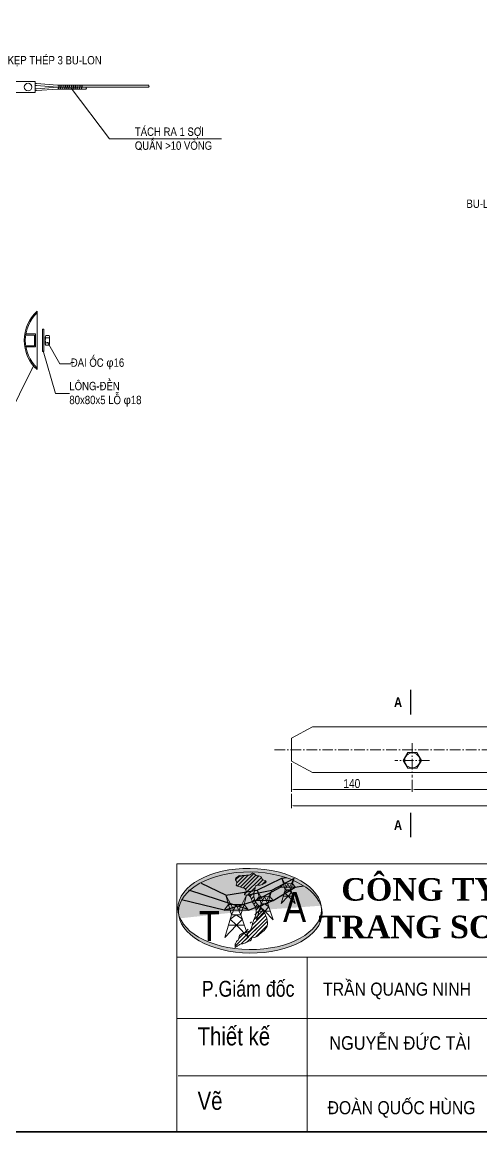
# Model space of a CAD drawing. Header units: millimetres. Extents: x -23083795 to 376618, y 113268 to 3804440.
# Drawn here: x 301778 to 304887, y 114283 to 121807 of the extents above; entities that cross this region are included whole.
import ezdxf
from ezdxf.enums import TextEntityAlignment as Align

# ---------------------------------------------------------------- set-up
doc = ezdxf.new("R2010")
doc.units = ezdxf.units.MM
doc.header["$LTSCALE"] = 6
doc.linetypes.add('ACAD_ISO10W100', pattern=[18, 12, -3, 0, -3])
for name, color, linetype, lineweight in [('Duongcoban', 4, 'Continuous', 30), ('Khung', 7, 'Continuous', 20), ('Khung ten', 7, 'Continuous', 20), ('Netcoban', 4, 'Continuous', 25), ('netlonkhungten', 32, 'Continuous', 35), ('Nettim', 1, 'ACAD_ISO10W100', 5), ('Netvua', 3, 'Continuous', 20), ('Text', 7, 'Continuous', 13)]:
    doc.layers.add(name, color=color, linetype=linetype, lineweight=lineweight)
doc.styles.get("Standard").update_dxf_attribs({"font": 'VHELVCN_1.TTF', "height": 60})
doc.styles.add('VN', font='VHELVEN_0.TTF')
doc.styles.add('VNI-Time', font='VTIMESN_1.TTF', dxfattribs={"width": 0.9})
doc.dimstyles.new('ISO-10', dxfattribs={"dimtxt": 35, "dimasz": 20, "dimexe": 20, "dimexo": 70, "dimgap": 10, "dimtad": 1, "dimtoh": 1, "dimdec": 0, "dimlfac": 0.5, "dimrnd": 1, "dimtxsty": 'Standard', "dimblk": 'OBLIQUE', "dimcen": 2.5, "dimclrd": 7, "dimclre": 7, "dimclrt": 7, "dimadec": 0, "dimazin": 0, "dimtfac": 1, "dimtdec": 0, "dimtmove": 0, "dimatfit": 3, "dimfxl": 1, "dimlwd": 0, "dimlwe": 0, "dimarcsym": 0})
doc.dimstyles.new('ISO-15', dxfattribs={"dimtxt": 2.5, "dimasz": 15, "dimexe": 15, "dimexo": 15, "dimgap": 10, "dimtad": 1, "dimtoh": 1, "dimdec": 0, "dimlfac": 0.5, "dimrnd": 1, "dimtxsty": 'Standard', "dimcen": 25, "dimclrd": 7, "dimclre": 7, "dimadec": 0, "dimazin": 0, "dimtfac": 1, "dimtdec": 0, "dimtmove": 0, "dimatfit": 3, "dimfxl": 1, "dimlwd": 0, "dimlwe": 0, "dimarcsym": 0})
doc.dimstyles.new('ISO-5', dxfattribs={"dimtxt": 6, "dimasz": 15, "dimexe": 15, "dimexo": 15, "dimgap": 10, "dimtad": 1, "dimtoh": 1, "dimdec": 1, "dimlfac": 0.166667, "dimtxsty": 'Standard', "dimcen": 25, "dimclrd": 7, "dimclre": 7, "dimadec": 0, "dimazin": 0, "dimtfac": 1, "dimtdec": 1, "dimtmove": 0, "dimatfit": 3, "dimfxl": 1, "dimlwd": 0, "dimlwe": 0, "dimarcsym": 0})
pattern_1 = [(45, (-203840.889, 62361.336), (-13.0831704, 13.0831704), [])]

# ---------------------------------------------------------------- blocks, each defined once
blk = doc.blocks.new('*D256')
at = {"color": 7, "lineweight": 0, "transparency": 16777216}
for p, q in [((307944.3, 116782), (307944.3, 116478.9)), ((303603.2, 116574.5), (303603.2, 116478.9)), ((303618.2, 116493.9), (307929.3, 116493.9))]:
    blk.add_line(p, q, dxfattribs=at)
at = {"color": 7, "transparency": 16777216}
for points in [[(303618.2, 116496.4), (303618.2, 116491.4), (303603.2, 116493.9)], [(307929.3, 116496.4), (307929.3, 116491.4), (307944.3, 116493.9)]]:
    blk.add_solid(points, dxfattribs=at)
at = {"layer": 'Defpoints', "color": 0, "transparency": 16777216}
for p in [(307944.3, 116797), (303603.2, 116589.5), (307944.3, 116493.9)]:
    blk.add_point(p, dxfattribs=at)
at = {"color": 0, "transparency": 16777216, "insert": (305773.8, 116534.5), "char_height": 60, "attachment_point": 5}
blk.add_mtext('2000', dxfattribs=at)
blk = doc.blocks.new('*D257')
at = {"color": 7, "lineweight": 0, "transparency": 16777216}
for p, q in [((307124.8, 116814.5), (307124.8, 116588.7)), ((304422.7, 116669.6), (304422.7, 116588.7)), ((304437.7, 116603.7), (307109.8, 116603.7))]:
    blk.add_line(p, q, dxfattribs=at)
at = {"color": 7, "transparency": 16777216}
for points in [[(304437.7, 116606.2), (304437.7, 116601.2), (304422.7, 116603.7)], [(307109.8, 116606.2), (307109.8, 116601.2), (307124.8, 116603.7)]]:
    blk.add_solid(points, dxfattribs=at)
at = {"layer": 'Defpoints', "color": 0, "transparency": 16777216}
for p in [(307124.8, 116829.5), (304422.7, 116684.6), (307124.8, 116603.7)]:
    blk.add_point(p, dxfattribs=at)
at = {"color": 0, "transparency": 16777216, "insert": (305773.8, 116644.3), "char_height": 60, "attachment_point": 5}
blk.add_mtext('1720', dxfattribs=at)
blk = doc.blocks.new('*D263')
at = {"color": 7, "lineweight": 0, "transparency": 16777216}
for p, q in [((303603.2, 116782), (303603.2, 116588.7)), ((304422.7, 116669.6), (304422.7, 116588.7)), ((303618.2, 116603.7), (304407.7, 116603.7))]:
    blk.add_line(p, q, dxfattribs=at)
at = {"color": 7, "transparency": 16777216}
for points in [[(303618.2, 116606.2), (303618.2, 116601.2), (303603.2, 116603.7)], [(304407.7, 116606.2), (304407.7, 116601.2), (304422.7, 116603.7)]]:
    blk.add_solid(points, dxfattribs=at)
at = {"layer": 'Defpoints', "color": 0, "transparency": 16777216}
for p in [(303603.2, 116797), (304422.7, 116684.6), (304422.7, 116603.7)]:
    blk.add_point(p, dxfattribs=at)
at = {"color": 0, "transparency": 16777216, "insert": (304012.9, 116644.3), "char_height": 60, "attachment_point": 5}
blk.add_mtext('140', dxfattribs=at)
blk = doc.blocks.new('_Oblique')
at = {"color": 0, "lineweight": -2}
blk.add_line((-0.5, -0.5), (0.5, 0.5), dxfattribs=at)
blk = doc.blocks.new('COTLOGO')
at = {"layer": 'Khung'}
for p, q in [((31212.1, 146981.8), (31220.3, 146966)), ((31216.6, 146966), (31212.1, 146981.8)), ((31238.4, 146966.1), (31246.5, 146981.8)), ((31246.5, 146981.8), (31242.1, 146966.5)), ((31246.5, 146981.8), (31242.1, 146966.5)), ((31209, 146956.8), (31216.6, 146966)), ((31220.3, 146966), (31216.6, 146966)), ((31219.3, 146956.8), (31216.6, 146966)), ((31220.3, 146966), (31238.6, 146966.4)), ((31220.3, 146966), (31225, 146956.8)), ((31229.3, 146966.2), (31221.5, 146949)), ((31237.1, 146949), (31229.3, 146966.2)), ((31233.6, 146956.8), (31238.4, 146966.1)), ((31238.6, 146966.4), (31242.1, 146966.5)), ((31242.1, 146966.5), (31239.3, 146956.8)), ((31242.1, 146966.5), (31249.6, 146956.8)), ((31219.3, 146956.8), (31209, 146956.8)), ((31221.5, 146949), (31210.6, 146911.5)), ((31225, 146956.8), (31219.3, 146956.8)), ((31221.5, 146949), (31219.3, 146956.8)), ((31229.3, 146949), (31219.3, 146941.7)), ((31219.3, 146941.7), (31229.7, 146931.8)), ((31237.1, 146949), (31221.5, 146949)), ((31225, 146956.8), (31233.6, 146956.8)), ((31239.4, 146942.1), (31229.3, 146949)), ((31229.7, 146931.8), (31239.4, 146942.1)), ((31233.6, 146956.8), (31239.3, 146956.8)), ((31239.3, 146956.8), (31237.1, 146949)), ((31249.6, 146911.5), (31237.1, 146949)), ((31249.6, 146956.8), (31239.3, 146956.8)), ((31210.6, 146911.5), (31229.7, 146931.8)), ((31216.5, 146931.8), (31242.8, 146931.8)), ((31229.7, 146931.8), (31249.6, 146911.5))]:
    blk.add_line(p, q, dxfattribs=at)
blk.add_lwpolyline([(31237.1, 146949), (31229.3, 146966.2), (31221.5, 146949)], dxfattribs=at)

msp = doc.modelspace()

# ---------------------------------------------------------------- hatches: boundary and pattern name
h = msp.add_hatch()
h.set_pattern_fill('ANSI31', color=256, scale=148.019176, style=0)
h.set_pattern_definition(pattern_1)
edge = h.paths.add_edge_path()
edge.add_spline(control_points=[(303359.57623, 115804.24727), (303360.21971, 115802.69771), (303368.19985, 115781.52547), (303361.89054, 115740.49475), (303334.93122, 115697.992), (303336.13567, 115652.45233), (303300.22186, 115636.16865), (303275.68371, 115629.3251), (303246.29655, 115617.11341), (303250.88657, 115586.06129), (303228.21489, 115574.06543), (303226.76172, 115559.00163), (303220.50535, 115553.37373), (303223.17732, 115545.38439), (303218.14685, 115530.95543), (303234.72112, 115539.92406), (303243.12659, 115547.97802), (303256.15832, 115557.06844), (303268.15556, 115557.50585), (303279.40384, 115560.75394), (303293.19888, 115563.73897), (303309.34997, 115577.05735), (303336.27494, 115579.42731), (303333.67903, 115604.49921), (303353.85296, 115598.79479), (303375.64813, 115611.8295), (303401.64865, 115637.61793), (303441.89438, 115663.32025), (303441.54419, 115718.66323), (303427.32658, 115758.91295), (303406.80289, 115790.24616), (303391.49861, 115805.01826), (303383.43467, 115813.55702)], knot_values=[325.2065401229, 325.2065401229, 325.2065401229, 325.2065401229, 329.3844731738, 381.6250710517, 416.9810768634, 456.3326094966, 477.659535536, 506.1850717693, 524.358493758, 546.7861121352, 569.0085848396, 577.6012925026, 582.5990451646, 587.2551023114, 598.191610277, 604.0603111456, 621.9080645466, 633.0664320861, 640.7890581099, 651.1470585155, 662.1706276019, 674.9075483351, 703.4941224785, 712.4215163118, 718.2547650629, 745.3790726193, 772.3795870547, 810.7015532213, 854.8148979211, 894.0482779137, 917.4558884682, 946.5418220516, 946.5418220516, 946.5418220516, 946.5418220516], degree=3, periodic=0)
edge.add_line((303417.20147, 115773.8635), (303367.47038, 115721.17226))
edge.add_line((303367.47038, 115721.17226), (303391.85971, 115804.79281))
edge.add_spline(control_points=[(303359.57623, 115804.24727), (303360.21971, 115802.69771), (303368.19985, 115781.52547), (303361.89054, 115740.49475), (303334.93122, 115697.992), (303336.13567, 115652.45233), (303300.22186, 115636.16865), (303275.68371, 115629.3251), (303246.29655, 115617.11341), (303250.88657, 115586.06129), (303228.21489, 115574.06543), (303226.76172, 115559.00163), (303220.50535, 115553.37373), (303223.17732, 115545.38439), (303218.14685, 115530.95543), (303234.72112, 115539.92406), (303243.12659, 115547.97802), (303256.15832, 115557.06844), (303268.15556, 115557.50585), (303279.40384, 115560.75394), (303293.19888, 115563.73897), (303309.34997, 115577.05735), (303336.27494, 115579.42731), (303333.67903, 115604.49921), (303353.85296, 115598.79479), (303375.64813, 115611.8295), (303401.64865, 115637.61793), (303441.89438, 115663.32025), (303441.54419, 115718.66323), (303427.32658, 115758.91295), (303406.80289, 115790.24616), (303391.49861, 115805.01826), (303383.43467, 115813.55702)], knot_values=[325.2065401229, 325.2065401229, 325.2065401229, 325.2065401229, 329.3844731738, 381.6250710517, 416.9810768634, 456.3326094966, 477.659535536, 506.1850717693, 524.358493758, 546.7861121352, 569.0085848396, 577.6012925026, 582.5990451646, 587.2551023114, 598.191610277, 604.0603111456, 621.9080645466, 633.0664320861, 640.7890581099, 651.1470585155, 662.1706276019, 674.9075483351, 703.4941224785, 712.4215163118, 718.2547650629, 745.3790726193, 772.3795870547, 810.7015532213, 854.8148979211, 894.0482779137, 917.4558884682, 946.5418220516, 946.5418220516, 946.5418220516, 946.5418220516], degree=3, periodic=0)
edge.add_line((303383.43467, 115813.55702), (303359.57623, 115804.24727))
edge.add_spline(control_points=[(303359.57623, 115804.24727), (303360.21971, 115802.69771), (303368.19985, 115781.52547), (303361.89054, 115740.49475), (303334.93122, 115697.992), (303336.13567, 115652.45233), (303300.22186, 115636.16865), (303275.68371, 115629.3251), (303246.29655, 115617.11341), (303250.88657, 115586.06129), (303228.21489, 115574.06543), (303226.76172, 115559.00163), (303220.50535, 115553.37373), (303223.17732, 115545.38439), (303218.14685, 115530.95543), (303234.72112, 115539.92406), (303243.12659, 115547.97802), (303256.15832, 115557.06844), (303268.15556, 115557.50585), (303279.40384, 115560.75394), (303293.19888, 115563.73897), (303309.34997, 115577.05735), (303336.27494, 115579.42731), (303333.67903, 115604.49921), (303353.85296, 115598.79479), (303375.64813, 115611.8295), (303401.64865, 115637.61793), (303441.89438, 115663.32025), (303441.54419, 115718.66323), (303427.32658, 115758.91295), (303406.80289, 115790.24616), (303391.49861, 115805.01826), (303383.43467, 115813.55702)], knot_values=[325.2065401229, 325.2065401229, 325.2065401229, 325.2065401229, 329.3844731738, 381.6250710517, 416.9810768634, 456.3326094966, 477.659535536, 506.1850717693, 524.358493758, 546.7861121352, 569.0085848396, 577.6012925026, 582.5990451646, 587.2551023114, 598.191610277, 604.0603111456, 621.9080645466, 633.0664320861, 640.7890581099, 651.1470585155, 662.1706276019, 674.9075483351, 703.4941224785, 712.4215163118, 718.2547650629, 745.3790726193, 772.3795870547, 810.7015532213, 854.8148979211, 894.0482779137, 917.4558884682, 946.5418220516, 946.5418220516, 946.5418220516, 946.5418220516], degree=3, periodic=0)
edge.add_line((303300.47769, 115637.04845), (303312.66864, 115600.47559))
edge.add_line((303312.66864, 115600.47559), (303282.71467, 115631.06409))
at = {"layer": 'Duongcoban'}
h = msp.add_hatch(color=2, dxfattribs=at)
edge = h.paths.add_edge_path()
edge.add_ellipse((303320.39732, 115794.33286), major_axis=(-486.4847, 5.28048), ratio=0.5655754413, start_angle=183.233374708, end_angle=368.269123217)
edge.add_line((302837.0807, 115777.02086), (302837.96509, 115777.32632))
edge.add_ellipse((303324.41956, 115770.23334), major_axis=(-486.4847, 5.28048), ratio=0.5655754413, start_angle=235.144016234, end_angle=359.622540799, ccw=False)
edge.add_line((303604.90389, 115992.99604), (303620.57665, 116001.19768))
edge.add_line((303620.57665, 116001.19768), (303622.08786, 116004.12045))
edge.add_line((303622.08786, 116004.12045), (303617.40844, 115987.74248))
edge.add_ellipse((303324.41956, 115770.23334), major_axis=(-486.4847, 5.28048), ratio=0.5655754413, start_angle=188.269123217, end_angle=233.320823776, ccw=False)
at = {"layer": 'Khung ten'}
h = msp.add_hatch(color=256, dxfattribs=at)
edge = h.paths.add_edge_path()
edge.add_ellipse((303320.39732, 115794.33286), major_axis=(-486.4847, 5.28048), ratio=0.5655754413, start_angle=-176.766625292, end_angle=8.269123217)
edge.add_ellipse((303324.41956, 115770.23334), major_axis=(-486.4847, 5.28048), ratio=0.5655754413, start_angle=-171.730876783, end_angle=3.233374708, ccw=False)
h = msp.add_hatch(color=256, dxfattribs=at)
edge = h.paths.add_edge_path()
edge.add_ellipse((303324.41956, 115770.23334), major_axis=(-486.4847, 5.28048), ratio=0.5655754413, start_angle=188.269123217, end_angle=359.622540799, ccw=False)
edge.add_ellipse((303320.39732, 115794.33286), major_axis=(-486.4847, 5.28048), ratio=0.5655754413, start_angle=183.233374708, end_angle=368.269123217)
edge.add_line((302837.0807, 115777.02086), (302837.96509, 115777.32632))
h = msp.add_hatch(color=256, dxfattribs=at)
edge = h.paths.add_edge_path()
edge.add_ellipse((303320.39732, 115794.33286), major_axis=(-486.4847, 5.28048), ratio=0.5655754413, start_angle=-176.766625292, end_angle=8.269123217)
edge.add_ellipse((303324.41956, 115770.23334), major_axis=(-486.4847, 5.28048), ratio=0.5655754413, start_angle=-171.730876783, end_angle=3.233374708, ccw=False)
at = {"layer": 'Text'}
h = msp.add_hatch(color=256, dxfattribs=at)
h.set_gradient(color1=(0, 0, 255), one_color=1, tint=1)
edge = h.paths.add_edge_path()
edge.add_ellipse((303320.39732, 115794.33286), major_axis=(-486.4847, 5.28048), ratio=0.5655754413, start_angle=183.233374708, end_angle=368.269123217)
edge.add_line((302837.0807, 115777.02086), (302837.96509, 115777.32632))
edge.add_ellipse((303324.41956, 115770.23334), major_axis=(-486.4847, 5.28048), ratio=0.5655754413, start_angle=235.144016234, end_angle=359.622540799, ccw=False)
edge.add_line((303604.90389, 115992.99604), (303620.57665, 116001.19768))
edge.add_line((303620.57665, 116001.19768), (303622.08786, 116004.12045))
edge.add_line((303622.08786, 116004.12045), (303617.40844, 115987.74248))
edge.add_ellipse((303324.41956, 115770.23334), major_axis=(-486.4847, 5.28048), ratio=0.5655754413, start_angle=188.269123217, end_angle=233.320823776, ccw=False)
edge = h.paths.add_edge_path()
edge.add_ellipse((303324.41956, 115770.23334), major_axis=(-486.4847, 5.28048), ratio=0.5655754413, start_angle=3.233374709, end_angle=188.269123217)
edge.add_ellipse((303320.39732, 115794.33286), major_axis=(-486.4847, 5.28048), ratio=0.5655754413, start_angle=8.269123217, end_angle=183.233374708, ccw=False)
h = msp.add_hatch(dxfattribs=at)
h.set_pattern_fill('ANSI31', color=256, scale=148.019176, style=0)
h.set_pattern_definition(pattern_1)
edge = h.paths.add_edge_path()
edge.add_spline(control_points=[(303286.73724, 116021.60892), (303290.99205, 116022.03002), (303305.38857, 116023.45486), (303326.97726, 116020.9438), (303339.44674, 116045.01689), (303356.39784, 116027.66063), (303372.69332, 116016.39212), (303398.20176, 116021.54944), (303401.79264, 115996.98973), (303415.23164, 115987.62013), (303448.36162, 115986.29596), (303397.68047, 115946.46102), (303364.05367, 115961.43542), (303350.60253, 115914.70233), (303343.98114, 115875.42158), (303363.69944, 115836.4688), (303382.94333, 115812.99046), (303405.68108, 115791.95882), (303427.32658, 115758.91295), (303441.54419, 115718.66323), (303441.89438, 115663.32025), (303401.64865, 115637.61793), (303375.64813, 115611.8295), (303353.85296, 115598.79479), (303333.67903, 115604.49921), (303336.27494, 115579.42731), (303309.34997, 115577.05735), (303293.19888, 115563.73897), (303279.40384, 115560.75394), (303268.15556, 115557.50585), (303256.15832, 115557.06844), (303243.12659, 115547.97802), (303234.72112, 115539.92406), (303218.14685, 115530.95543), (303223.17732, 115545.38439), (303220.50535, 115553.37373), (303226.76172, 115559.00163), (303228.21489, 115574.06543), (303250.88657, 115586.06129), (303246.29655, 115617.11341), (303275.68371, 115629.3251), (303300.22186, 115636.16865), (303336.13567, 115652.45233), (303334.93122, 115697.992), (303361.89054, 115740.49475), (303370.08721, 115793.79936), (303342.53265, 115832.27534), (303331.32952, 115861.4798), (303321.30264, 115893.01738), (303274.29987, 115884.97579), (303296.48439, 115906.99478), (303296.29871, 115923.11622), (303287.96905, 115937.14278), (303270.47552, 115936.53114), (303256.50706, 115947.87361), (303223.50921, 115948.77534), (303238.56556, 115975.96104), (303217.62477, 115993.75456), (303232.30739, 116009.90073), (303242.82992, 116013.52389), (303248.50636, 116021.60631), (303258.42063, 116023.25804), (303260.65743, 116011.67758), (303266.68053, 116020.23804), (303275.40252, 116021.38143), (303282.68838, 116021.52766), (303286.73724, 116021.60892)], knot_values=[0, 0, 0, 0, 10.7735665845, 36.4532534733, 45.4679442593, 66.3045279719, 75.3944756711, 97.7216199934, 113.4382851597, 125.6911224312, 137.561709047, 178.2417659291, 199.701129756, 215.4548631019, 279.0507724077, 301.4044117601, 320.192794705, 354.2924737063, 377.7000842608, 416.9334642534, 461.0468089532, 499.3687751198, 526.3692895552, 553.4935971116, 559.3268458626, 568.254239696, 596.8408138394, 609.5777345726, 620.601303659, 630.9593040646, 638.6819300884, 649.8402976279, 667.6880510289, 673.5567518975, 684.4932598631, 689.1493170099, 694.1470696719, 702.7397773349, 724.9622500393, 747.3898684165, 765.5632904052, 794.0888266385, 815.4157526779, 854.7672853111, 890.1232911228, 942.3638890007, 973.9951801077, 1003.1788865432, 1022.1051133158, 1049.2720402717, 1062.8327235385, 1076.0292904817, 1089.8338192272, 1096.0900800592, 1116.7058842414, 1137.4361290827, 1150.6731388105, 1174.7028723421, 1185.0988354929, 1197.2627979239, 1201.6706222426, 1209.4680776792, 1215.0854598908, 1219.5329080381, 1227.4927713461, 1237.4490430488, 1237.4490430488, 1237.4490430488, 1237.4490430488], degree=3, periodic=0)

# ---------------------------------------------------------------- linework, layer by layer
at = {"color": 7}
msp.add_line((303538.73727, 116003.74927), (303569.70189, 116007.00441), dxfattribs=at)
at = {"layer": 'Duongcoban', "color": 2}
for p, q in [((303158.91187, 115888.10699), (302993.39657, 115966.15778)), ((303362.99357, 115850.99983), (303529.99342, 115942.72416)), ((303371.9472, 115922.62884), (303537.66796, 116004.12045)), ((303470.43708, 115922.62884), (303620.57665, 116001.19768)), ((303479.39071, 115850.99983), (303629.76239, 115942.72416)), ((303629.76239, 115942.72416), (303684.64438, 115950.96313)), ((303310.63451, 115791.68999), (302907.14573, 115922.71488)), ((303159.17792, 115888.2707), (303371.9472, 115922.62884)), ((303299.87775, 115888.2707), (303470.43708, 115922.62884)), ((303146.38702, 115785.94355), (302859.22128, 115855.85794)), ((303146.38702, 115785.94355), (303362.99357, 115850.99983)), ((303312.66864, 115785.94355), (303479.39071, 115850.99983))]:
    msp.add_line(p, q, dxfattribs=at)
at = {"layer": 'Khung'}
for points in [[(310150.10347, 114283.45961), (310150.10347, 116100.05292), (302825.62301, 116100.05292), (302825.62301, 114283.45961)], [(302825.62301, 115468.57798), (310150.10347, 115468.57798)], [(303710.06823, 114283.45961), (303710.06823, 115468.57798)], [(302825.62301, 115052.02188), (306001.06684, 115052.02188)], [(302834.81085, 114663.3771), (310150.10347, 114663.3771)], [(302825.62301, 114283.45961), (310150.10347, 114283.45961)]]:
    msp.add_lwpolyline(points, dxfattribs=at)
at = {"layer": 'Netcoban'}
for p, q in [((304411.65174, 117279.461), (304411.65174, 117112.9068)), ((304411.65174, 116446.69016), (304411.65174, 116280.13596))]:
    msp.add_line(p, q, dxfattribs=at)
at = {"layer": 'netlonkhungten'}
msp.add_lwpolyline([(290303.95978, 128659.81248), (310150.10347, 128659.81248), (310150.10347, 114283.45961), (290303.95978, 114283.45961)], close=True, dxfattribs=at)
at = {"layer": 'Nettim'}
for p, q in [((304422.67914, 116919.39933), (304422.67914, 116684.64636)), ((303488.6474, 116874.43817), (308067.60266, 116874.43817)), ((304540.05563, 116802.02284), (304305.30266, 116802.02284))]:
    msp.add_line(p, q, dxfattribs=at)
at = {"layer": 'Netvua'}
for p, q in [((301619.72521, 121404.64716), (301865.12265, 121404.64716)), ((301865.12265, 121404.64716), (301865.12265, 121329.14026)), ((301865.12265, 121391.07643), (301867.61256, 121391.07643)), ((301865.12265, 121377.87562), (301867.61256, 121377.87562)), ((301865.12265, 121355.91181), (301867.61256, 121355.91181)), ((301874.55812, 121377.61971), (302016.45104, 121367.14962)), ((301874.55812, 121356.16771), (302016.45104, 121366.63781)), ((301875.52955, 121390.78473), (302017.42247, 121380.31464)), ((301875.52955, 121343.00269), (302017.42247, 121353.47279)), ((302019.9191, 121353.6929), (302022.14651, 121353.6929)), ((302029.27297, 121380.29303), (302022.22095, 121353.97452)), ((302023.3966, 121380.09452), (302029.21978, 121380.09452)), ((302023.3966, 121366.89371), (302025.68264, 121366.89371)), ((302023.3966, 121366.89371), (302025.68264, 121366.89371)), ((302023.3966, 121353.6929), (302029.21978, 121353.6929)), ((302031.09632, 121379.80446), (302024.0443, 121353.48595)), ((302024.09975, 121353.6929), (302036.30405, 121353.6929)), ((302027.6369, 121366.89371), (302039.84018, 121366.89371)), ((302031.12247, 121380.15516), (302043.39358, 121380.15516)), ((302043.43052, 121380.29303), (302036.37849, 121353.97452)), ((302045.25387, 121379.80446), (302038.20185, 121353.48595)), ((302038.2573, 121353.6929), (302050.4616, 121353.6929)), ((302041.79444, 121366.89371), (302053.99773, 121366.89371)), ((302045.28001, 121380.15516), (302057.55112, 121380.15516)), ((302057.58806, 121380.29303), (302050.53604, 121353.97452)), ((302059.41141, 121379.80446), (302052.35939, 121353.48595)), ((302052.41484, 121353.6929), (302064.61914, 121353.6929)), ((302055.95199, 121366.89371), (302068.15527, 121366.89371)), ((302059.43755, 121380.15516), (302071.70866, 121380.15516)), ((302071.74561, 121380.29303), (302064.69358, 121353.97452)), ((302073.56896, 121379.80446), (302066.51693, 121353.48595)), ((302066.57239, 121353.6929), (302078.77669, 121353.6929)), ((302070.10953, 121366.89371), (302082.31281, 121366.89371)), ((302073.5951, 121380.15516), (302085.86621, 121380.15516)), ((302085.90315, 121380.29303), (302078.85113, 121353.97452)), ((302087.7265, 121379.80446), (302080.67448, 121353.48595)), ((302080.72993, 121353.6929), (302092.93423, 121353.6929)), ((302084.26708, 121366.89371), (302096.47036, 121366.89371)), ((302087.75264, 121380.15516), (302100.02375, 121380.15516)), ((302100.06069, 121380.29303), (302093.00867, 121353.97452)), ((302101.88405, 121379.80446), (302094.83202, 121353.48595)), ((302094.88747, 121353.6929), (302107.09178, 121353.6929)), ((302098.42462, 121366.89371), (302110.6279, 121366.89371)), ((302101.91019, 121380.15516), (302114.1813, 121380.15516)), ((302114.21824, 121380.29303), (302107.16622, 121353.97452)), ((302116.04159, 121379.80446), (302108.98957, 121353.48595)), ((302109.04502, 121353.6929), (302121.24932, 121353.6929)), ((302112.58217, 121366.89371), (302124.78545, 121366.89371)), ((302116.06773, 121380.15516), (302128.33884, 121380.15516)), ((302128.37578, 121380.29303), (302121.32376, 121353.97452)), ((302130.19914, 121379.80446), (302123.14711, 121353.48595)), ((302123.20256, 121353.6929), (302135.40687, 121353.6929)), ((302126.73971, 121366.89371), (302138.94299, 121366.89371)), ((302130.22528, 121380.15516), (302142.49639, 121380.15516)), ((302142.53333, 121380.29303), (302135.4813, 121353.97452)), ((302144.35668, 121379.80446), (302137.30466, 121353.48595)), ((302137.36011, 121353.6929), (302149.56441, 121353.6929)), ((302140.89726, 121366.89371), (302153.10054, 121366.89371)), ((302144.38282, 121380.15516), (302156.65393, 121380.15516)), ((302156.69087, 121380.29303), (302149.63885, 121353.97452)), ((302158.51422, 121379.80446), (302151.4622, 121353.48595)), ((302151.51765, 121353.6929), (302163.72195, 121353.6929)), ((302155.0548, 121366.89371), (302167.25808, 121366.89371)), ((302158.54037, 121380.15516), (302170.81148, 121380.15516)), ((302170.84842, 121380.29303), (302163.79639, 121353.97452)), ((302172.67177, 121379.80446), (302165.61975, 121353.48595)), ((302165.6752, 121353.6929), (302177.8795, 121353.6929)), ((302169.21234, 121366.89371), (302181.41563, 121366.89371)), ((302172.69791, 121380.15516), (302184.96902, 121380.15516)), ((302185.00596, 121380.29303), (302177.95394, 121353.97452)), ((302186.82931, 121379.80446), (302179.77729, 121353.48595)), ((302179.83274, 121353.6929), (302211.54813, 121353.6929)), ((302183.36989, 121366.89371), (302636.54727, 121366.89371)), ((302186.85546, 121380.15516), (302636.54727, 121380.15516)), ((301865.12265, 121329.14026), (301619.72521, 121329.14026)), ((301865.12265, 121342.711), (301867.61256, 121342.711)), ((301879.33994, 119847.41881), (301879.33994, 119451.00756)), ((301924.37988, 119724.85224), (301914.94152, 119724.85224)), ((301914.94152, 119724.85224), (301914.94152, 119573.83843)), ((301924.37988, 119573.83843), (301924.37988, 119724.85224)), ((301860.618, 119685.55088), (301801.66449, 119685.55088)), ((301868.16869, 119693.10157), (301802.84311, 119693.10157)), ((301860.618, 119685.55088), (301860.618, 119612.87549)), ((301868.16869, 119693.10157), (301868.16869, 119605.3248)), ((301935.00373, 119624.82375), (301935.00373, 119673.86692)), ((301937.71139, 119682.04078), (301960.61117, 119682.04078)), ((301937.71139, 119665.69306), (301960.61117, 119665.69306)), ((301937.71139, 119632.99761), (301960.61117, 119632.99761)), ((301963.31882, 119673.86692), (301963.31882, 119624.82375)), ((301860.618, 119612.87549), (301801.66449, 119612.87549)), ((301868.16869, 119605.3248), (301802.84311, 119605.3248)), ((301914.94152, 119573.83843), (301924.37988, 119573.83843)), ((301960.61117, 119616.64989), (301937.71139, 119616.64989)), ((304360.55779, 116802.02284), (304391.61847, 116855.82151)), ((304453.73982, 116855.82151), (304391.61847, 116855.82151)), ((304453.73982, 116855.82151), (304484.8005, 116802.02284)), ((304360.55779, 116802.02284), (304391.61847, 116748.22417)), ((304453.73982, 116748.22417), (304484.8005, 116802.02284)), ((304453.73982, 116748.22417), (304391.61847, 116748.22417))]:
    msp.add_line(p, q, dxfattribs=at)
msp.add_lwpolyline([(305758.38543, 116718.70518), (303747.12905, 116718.70518), (303603.15751, 116796.97503), (303603.15751, 116951.90132), (303747.12905, 117030.17116), (305758.38543, 117030.17116, -0.4622667411), (305758.38544, 116874.43819, 0.4622768153), (305758.38543, 116718.70518, -6309967.1914051669)], format="xyb", dxfattribs=at)
for centre, radius in [((301818.28627, 121366.89371), 26.15636), ((304422.67914, 116802.02284), 51.25735)]:
    msp.add_circle(centre, radius, dxfattribs=at)
for centre, radius, start, end in [((301867.61256, 121283.49199), 107.58444, 85.779866722, 90), ((301867.61256, 121283.49199), 94.38363, 85.779866722, 90), ((301867.61256, 121450.29544), 94.38363, 270, 274.220133278), ((302023.3966, 121461.27734), 94.38363, 265.779866722, 270), ((302023.3966, 121272.51008), 94.38363, 90, 94.220133278), ((302023.3966, 121461.27734), 81.18282, 265.779866722, 270), ((302023.3966, 121272.51008), 81.18282, 90, 94.220133278), ((302023.08923, 121353.73868), 0.94384, 164.809062803, 344.809062803), ((302030.18465, 121380.04874), 0.94384, 344.999999999, 164.999999999), ((302037.24678, 121353.73868), 0.94384, 164.809062803, 344.809062803), ((302044.34219, 121380.04874), 0.94384, 344.999999999, 164.999999999), ((302051.40432, 121353.73868), 0.94384, 164.809062803, 344.809062803), ((302058.49974, 121380.04874), 0.94384, 344.999999999, 164.999999999), ((302065.56187, 121353.73868), 0.94384, 164.809062803, 344.809062803), ((302072.65728, 121380.04874), 0.94384, 344.999999999, 164.999999999), ((302079.71941, 121353.73868), 0.94384, 164.809062803, 344.809062803), ((302086.81483, 121380.04874), 0.94384, 344.999999999, 164.999999999), ((302093.87696, 121353.73868), 0.94384, 164.809062803, 344.809062803), ((302100.97237, 121380.04874), 0.94384, 344.999999999, 164.999999999), ((302108.0345, 121353.73868), 0.94384, 164.809062803, 344.809062803), ((302115.12991, 121380.04874), 0.94384, 344.999999999, 164.999999999), ((302122.19205, 121353.73868), 0.94384, 164.809062803, 344.809062803), ((302129.28746, 121380.04874), 0.94384, 344.999999999, 164.999999999), ((302136.34959, 121353.73868), 0.94384, 164.809062803, 344.809062803), ((302143.445, 121380.04874), 0.94384, 344.999999999, 164.999999999), ((302150.50714, 121353.73868), 0.94384, 164.809062803, 344.809062803), ((302157.60255, 121380.04874), 0.94384, 344.999999999, 164.999999999), ((302164.66468, 121353.73868), 0.94384, 164.809062803, 344.809062803), ((302171.76009, 121380.04874), 0.94384, 344.999999999, 164.999999999), ((302178.82222, 121353.73868), 0.94384, 164.809062803, 344.809062803), ((302185.91764, 121380.04874), 0.94384, 344.999999999, 164.999999999), ((301867.61256, 121450.29544), 107.58444, 270, 274.220133278), ((302059.23209, 119649.21319), 267.66893, 132.227000158, 227.772999842), ((302059.23209, 119649.21319), 260.11824, 133.755182574, 226.244817426), ((301948.69517, 119673.86692), 13.69144, 143.34428309, 216.65571691), ((301985.70801, 119649.34533), 50.70428, 161.19107644, 198.80892356), ((301948.69517, 119624.82375), 13.69144, 143.34428309, 216.65571691), ((301949.62738, 119673.86692), 13.69144, 323.34428309, 36.65571691), ((301912.61455, 119649.34533), 50.70428, 341.19107644, 18.80892356), ((301949.62738, 119624.82375), 13.69144, 323.34428309, 36.65571691)]:
    msp.add_arc(centre, radius, start, end, dxfattribs=at)
for points in [[(302211.53708, 121366.89371), (302209.64941, 121363.59029), (302213.42475, 121356.98343), (302211.53708, 121353.68)], [(302636.53622, 121380.09452), (302634.64854, 121376.7911), (302638.42389, 121370.18424), (302636.53622, 121366.88082)]]:
    msp.add_spline(points, degree=3, dxfattribs=at)
msp.add_solid([(301850.50936, 119493.92559), (301850.53739, 119493.94561), (301850.51737, 119493.91758)], dxfattribs=at)
at = {"layer": 'Text', "extrusion": (0, 0, -1)}
for centre in [(303320.39732, 115794.33286), (303324.41956, 115770.23334)]:
    msp.add_ellipse(centre, major_axis=(-486.4847, 5.28048), ratio=0.5655754413, dxfattribs=at)
at = {"layer": 'Text'}
msp.add_open_spline([(303286.73724, 116021.60892), (303290.99205, 116022.03002), (303305.38857, 116023.45486), (303326.97726, 116020.9438), (303339.44674, 116045.01689), (303356.39784, 116027.66063), (303372.69332, 116016.39212), (303398.20176, 116021.54944), (303401.79264, 115996.98973), (303415.23164, 115987.62013), (303448.36162, 115986.29596), (303397.68047, 115946.46102), (303364.05367, 115961.43542), (303350.60253, 115914.70233), (303343.98114, 115875.42158), (303363.69944, 115836.4688), (303382.94333, 115812.99046), (303405.68108, 115791.95882), (303427.32658, 115758.91295), (303441.54419, 115718.66323), (303441.89438, 115663.32025), (303401.64865, 115637.61793), (303375.64813, 115611.8295), (303353.85296, 115598.79479), (303333.67903, 115604.49921), (303336.27494, 115579.42731), (303309.34997, 115577.05735), (303293.19888, 115563.73897), (303279.40384, 115560.75394), (303268.15556, 115557.50585), (303256.15832, 115557.06844), (303243.12659, 115547.97802), (303234.72112, 115539.92406), (303218.14685, 115530.95543), (303223.17732, 115545.38439), (303220.50535, 115553.37373), (303226.76172, 115559.00163), (303228.21489, 115574.06543), (303250.88657, 115586.06129), (303246.29655, 115617.11341), (303275.68371, 115629.3251), (303300.22186, 115636.16865), (303336.13567, 115652.45233), (303334.93122, 115697.992), (303361.89054, 115740.49475), (303370.08721, 115793.79936), (303342.53265, 115832.27534), (303331.32952, 115861.4798), (303321.30264, 115893.01738), (303274.29987, 115884.97579), (303296.48439, 115906.99478), (303296.29871, 115923.11622), (303287.96905, 115937.14278), (303270.47552, 115936.53114), (303256.50706, 115947.87361), (303223.50921, 115948.77534), (303238.56556, 115975.96104), (303217.62477, 115993.75456), (303232.30739, 116009.90073), (303242.82992, 116013.52389), (303248.50636, 116021.60631), (303258.42063, 116023.25804), (303260.65743, 116011.67758), (303266.68053, 116020.23804), (303275.40252, 116021.38143), (303282.68838, 116021.52766), (303286.73724, 116021.60892)], degree=3, knots=[0, 0, 0, 0, 10.7735665845, 36.4532534733, 45.4679442593, 66.3045279719, 75.3944756711, 97.7216199934, 113.4382851597, 125.6911224312, 137.561709047, 178.2417659291, 199.701129756, 215.4548631019, 279.0507724077, 301.4044117601, 320.192794705, 354.2924737063, 377.7000842608, 416.9334642534, 461.0468089532, 499.3687751198, 526.3692895552, 553.4935971116, 559.3268458626, 568.254239696, 596.8408138394, 609.5777345726, 620.601303659, 630.9593040646, 638.6819300884, 649.8402976279, 667.6880510289, 673.5567518975, 684.4932598631, 689.1493170099, 694.1470696719, 702.7397773349, 724.9622500393, 747.3898684165, 765.5632904052, 794.0888266385, 815.4157526779, 854.7672853111, 890.1232911228, 942.3638890007, 973.9951801077, 1003.1788865432, 1022.1051133158, 1049.2720402717, 1062.8327235385, 1076.0292904817, 1089.8338192272, 1096.0900800592, 1116.7058842414, 1137.4361290827, 1150.6731388105, 1174.7028723421, 1185.0988354929, 1197.2627979239, 1201.6706222426, 1209.4680776792, 1215.0854598908, 1219.5329080381, 1227.4927713461, 1237.4490430488, 1237.4490430488, 1237.4490430488, 1237.4490430488], dxfattribs=at)

# ---------------------------------------------------------------- block references
at = {"layer": 'Duongcoban', "color": 2}
for p, xscale, yscale, zscale in [((226839.08181, -245179.01123), 2.457332837744616, 2.45733283876325, 2.457332837593405), ((175328.20101, -486083.61544), 4.09555472858483, 4.095554731116863, 4.095554729322342), ((213890.26336, -305457.69146), 2.866888310440117, 2.866888311400544, 2.866888310525639)]:
    msp.add_blockref('COTLOGO', p, dxfattribs=dict(at, xscale=xscale, yscale=yscale, zscale=zscale))

# ---------------------------------------------------------------- texts
for s, insert, char_height, width, attachment_point in [('KEÏP THEÙP 3 BU-LON', (301679.36599, 121542.03649), 56.630178, 806.1299231, 4), ('TAÙCH RA 1 SÔÏI \\PQUAÁN >10 VOØNG', (302542.00097, 121015.17956), 56.630178, 806.1299231, 4), ('BU-LOÂNG {\\fSymbol|b0|i0|c2|p16;f}16x300', (305365.56209, 120567.59193), 56.630178, 806.1299231, 6), ('ÑAI OÁC {\\fSymbol|b0|i0|c2|p16;f}16', (302107.54396, 119490.26497), 56.630178, 521.4784278, 4), ('LOÂNG-ÑEÀN \\P80x80x5 LOÃ {\\fSymbol|b0|i0|c2|p16;f}18', (302098.1056, 119284.1679), 56.630178, 521.4784278, 4), ('{\\fVNI-Helve-Condense|b1|i0|c0|p2;A}', (304326.32172, 117196.1839), 66.068541, 112.4267631, 5), ('{\\fVNI-Helve-Condense|b1|i0|c0|p2;A}', (304326.32172, 116363.41306), 66.068541, 112.4267631, 5)]:
    msp.add_mtext(s, dxfattribs=dict(insert=insert, char_height=char_height, width=width, attachment_point=attachment_point))
at = {"layer": 'Text'}
for s, p in [('A', (303546.80594, 115704.99955)), ('T', (302975.59753, 115576.10258))]:
    msp.add_text(s, height=204.77774, dxfattribs=at).set_placement(p)
at = {"layer": 'Text', "style": 'VNI-Time', "width": 0.9}
for s, height, p in [('TRAÀN QUANG NINH', 88.7599256, (304319.35743, 115206.39189)), ('NGUYEÃN ÑÖÙC TAØI', 91.8265811, (304340.1052, 114839.80991)), ('ÑOAØN QUOÁC HUØNG', 88.7599256, (304349.8758, 114402.55904))]:
    msp.add_text(s, height=height, dxfattribs=at).set_placement(p, align=Align.CENTER)
at = {"layer": 'Text', "style": 'VN'}
for s, insert, char_height, width, attachment_point in [('{\\fTimes New Roman|b1|i0|c0|p18;CÔNG TY TNHH\\PTRANG SONG ANH}', (304844.82178, 116003.55235), 152.6829221, 2679.5852822, 2), ('{\\fArial|b0|i0|c0|p34;\\W0.8;P.\\fArial|b0|i0|c238|p34;G\\fArial|b0|i0|c0|p34;iám\\fArial|b0|i0|c238|p34; đ\\fArial|b0|i0|c0|p34;ốc}', (302995.67292, 115252.43288), 107.61901851, 1200.8245114, 4), ('{\\fArial|b0|i0|c238|p34;\\W0.8;Thi\\fArial|b0|i0|c0|p34;ết kế}', (302967.18969, 114930.20482), 123.7080618, 1380.3477759, 4), ('{\\fArial|b0|i0|c0|p34;\\W0.8;Vẽ}', (302967.18969, 114493.48966), 123.7080618, 1380.3477759, 4)]:
    msp.add_mtext(s, dxfattribs=dict(at, insert=insert, char_height=char_height, width=width, attachment_point=attachment_point))

# ---------------------------------------------------------------- dimensions: what is measured, and where the dimension line sits
for base, p1, p2, text, picture, middle in [((307944.34985, 116493.88079), (303603.15751, 116589.52782), (307944.34985, 116796.97503), '2000', '*D256', (305773.75368, 116534.52079)), ((304422.67914, 116603.68537), (303603.15751, 116796.97503), (304422.67914, 116684.64636), '140', '*D263', (304012.91833, 116644.32537)), ((307124.82821, 116603.68537), (304422.67914, 116684.64636), (307124.82821, 116829.47702), '1720', '*D257', (305773.75368, 116644.32537))]:
    dim = msp.add_linear_dim(base=base, p1=p1, p2=p2, text=text, dimstyle='ISO-15')
    dim.commit()
    dim.dimension.update_dxf_attribs({"geometry": picture, "text_midpoint": middle})

# ---------------------------------------------------------------- leaders
for points, dimstyle in [([(302111.19798, 121360.03951), (302369.2921, 121015.17956), (303129.13892, 121015.17956)], 'ISO-5'), ([(301950.59501, 119638.19792), (302033.45045, 119490.26497), (302107.54396, 119490.26497)], 'ISO-10'), ([(301921.09444, 119579.03874), (302003.94987, 119288.69674), (302098.1056, 119288.69674)], 'ISO-10'), ([(301854.43825, 119476.8585), (301665.82038, 119091.99068), (301401.2374, 119091.99068)], 'ISO-10')]:
    msp.add_leader(points, dimstyle=dimstyle, override={"dimgap": 10, "dimtad": 0})

doc.saveas('drawing.dxf')
